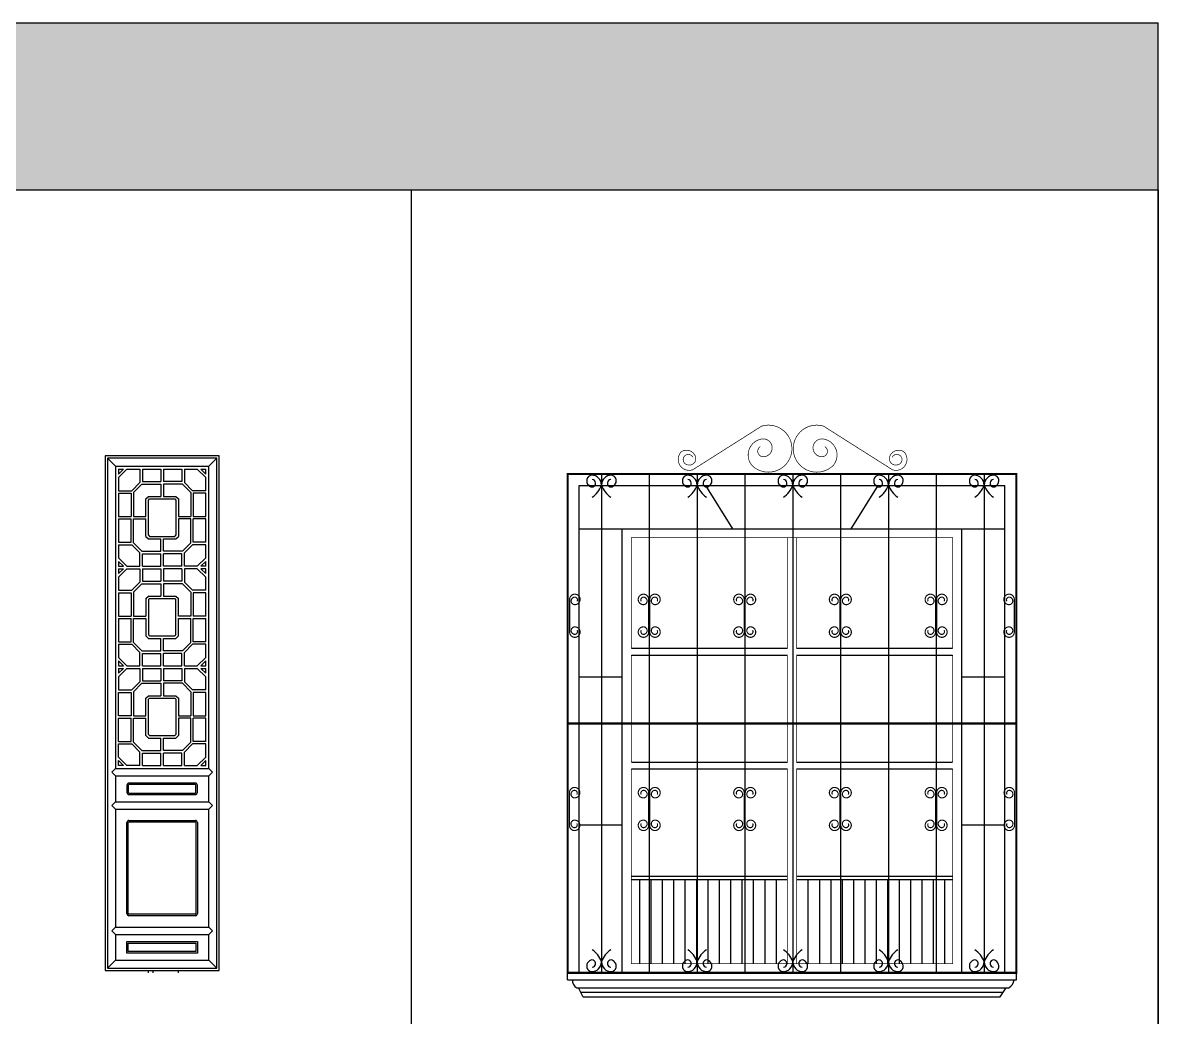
# Model space of a CAD drawing. Extents: x 12262 to 40734, y 30451 to 49613.
# Drawn here: x 35748 to 40734, y 45247 to 49613 of the extents above; entities that cross this region are included whole.
import ezdxf

# ---------------------------------------------------------------- set-up
doc = ezdxf.new("R2010")
doc.units = 0
doc.header["$LTSCALE"] = 0.85
doc.header["$MEASUREMENT"] = 0
doc.layers.get('0').update_dxf_attribs({"linetype": 'CONTINUOUS'})
doc.layers.add('www.cad-blocks.net', color=7, linetype='CONTINUOUS')

# ---------------------------------------------------------------- blocks, each defined once
blk = doc.blocks.new('A$C227A1EF3')
for p, q in [((5, 2296.3), (1975, 2296.3)), ((5, 76), (5, 2296.3)), ((153.5, 2296.3), (153.5, 106.3)), ((363.5, 2296.3), (363.5, 106.3)), ((573.5, 2296.3), (573.5, 106.3)), ((783.5, 2296.3), (783.5, 106.3)), ((993.5, 2296.3), (993.5, 106.3)), ((1203.5, 2296.3), (1203.5, 106.3)), ((1413.5, 2296.3), (1413.5, 106.3)), ((1623.5, 2296.3), (1623.5, 106.3)), ((1833.5, 2296.3), (1833.5, 106.3)), ((1975, 76), (1975, 2296.3)), ((55, 2246.3), (1925, 2246.3)), ((55, 106.3), (55, 2246.3)), ((730, 2056.3), (611.3, 2246.3)), ((1250, 2056.3), (1368.8, 2246.3)), ((1925, 106.3), (1925, 2246.3)), ((55, 2056.3), (1925, 2056.3)), ((245, 106.3), (245, 2056.3)), ((1735, 106.3), (1735, 2056.3)), ((285, 1531.3), (970, 1531.3)), ((285, 1501.3), (970, 1501.3)), ((1010, 1531.3), (1695, 1531.3)), ((1010, 1501.3), (1695, 1501.3)), ((55, 1406.3), (245, 1406.3)), ((1735, 1406.3), (1925, 1406.3)), ((285, 1031.3), (970, 1031.3)), ((285, 1001.3), (970, 1001.3)), ((1010, 1031.3), (1695, 1031.3)), ((1010, 1001.3), (1695, 1001.3)), ((55, 756.3), (245, 756.3)), ((1735, 756.3), (1925, 756.3)), ((285, 531.3), (970, 531.3)), ((285, 516.3), (970, 516.3)), ((320, 516.3), (320, 146.3)), ((370, 516.3), (370, 146.3)), ((420, 516.3), (420, 146.3)), ((470, 516.3), (470, 146.3)), ((520, 516.3), (520, 146.3)), ((570, 516.3), (570, 146.3)), ((620, 516.3), (620, 146.3)), ((670, 516.3), (670, 146.3)), ((720, 516.3), (720, 146.3)), ((770, 516.3), (770, 146.3)), ((820, 516.3), (820, 146.3)), ((870, 516.3), (870, 146.3)), ((920, 516.3), (920, 146.3)), ((1010, 531.3), (1695, 531.3)), ((1010, 516.3), (1695, 516.3)), ((1060, 516.3), (1060, 146.3)), ((1110, 516.3), (1110, 146.3)), ((1160, 516.3), (1160, 146.3)), ((1210, 516.3), (1210, 146.3)), ((1260, 516.3), (1260, 146.3)), ((1310, 516.3), (1310, 146.3)), ((1360, 516.3), (1360, 146.3)), ((1410, 516.3), (1410, 146.3)), ((1460, 516.3), (1460, 146.3)), ((1510, 516.3), (1510, 146.3)), ((1560, 516.3), (1560, 146.3)), ((1610, 516.3), (1610, 146.3)), ((1660, 516.3), (1660, 146.3)), ((5, 106.3), (1975, 106.3)), ((5, 76), (1975, 76)), ((46, 41.3), (1942.5, 41.3)), ((73, 0), (53.3, 41.3)), ((62.9, 21.3), (1917.5, 21.3)), ((72.4, 1.3), (1904.2, 1.3)), ((1904.2, 1.3), (1930.9, 41.3))]:
    blk.add_line(p, q)
for points, const_width in [([(856.9, 2506.6), (554.5, 2315.1)], 3), ([(1128.2, 2506.6), (1430.6, 2315.1)], 3), ([(285, 1531.3), (285, 2016.3), (1695, 2016.3), (1695, 1531.3)], 3), ([(970, 2016.3), (970, 1531.3)], 3), ([(1010, 2016.3), (1010, 1531.3)], 3), ([(13.7, 1746), (13.7, 1601.2)], 5), ([(360.7, 1746), (360.7, 1601.2)], 5), ([(365.5, 1746), (365.5, 1601.2)], 5), ([(779.9, 1746), (779.9, 1601.2)], 5), ([(784.7, 1746), (784.7, 1601.2)], 5), ([(1199.8, 1746), (1199.8, 1601.2)], 5), ([(1204.6, 1746), (1204.6, 1601.2)], 5), ([(1620.4, 1746), (1620.4, 1601.2)], 5), ([(1625.1, 1746), (1625.1, 1601.2)], 5), ([(1966, 1746), (1966, 1601.2)], 5), ([(285, 1031.3), (285, 1501.3)], 3), ([(970, 1501.3), (970, 1031.3)], 3), ([(1010, 1501.3), (1010, 1031.3)], 3), ([(1695, 1501.3), (1695, 1031.3)], 3), ([(5, 1201.3), (1975, 1201.3)], 10), ([(1695, 1001.3), (1695, 146.3), (285, 146.3), (285, 1001.3)], 3), ([(970, 1001.3), (970, 146.3)], 3), ([(1010, 1001.3), (1010, 146.3)], 3), ([(12.7, 897.7), (12.7, 752.9)], 5), ([(360.7, 897.7), (360.7, 752.9)], 5), ([(365.5, 897.7), (365.5, 752.9)], 5), ([(779.9, 897.7), (779.9, 752.9)], 5), ([(784.7, 897.7), (784.7, 752.9)], 5), ([(1199.8, 897.7), (1199.8, 752.9)], 5), ([(1204.6, 897.7), (1204.6, 752.9)], 5), ([(1620.4, 897.7), (1620.4, 752.9)], 5), ([(1625.1, 897.7), (1625.1, 752.9)], 5), ([(1966.8, 897.7), (1966.8, 752.9)], 5)]:
    blk.add_lwpolyline(points, dxfattribs=dict(const_width=const_width))
for points, const_width in [([(856.9, 2506.6, -1.743409), (814.6, 2333.4)], 3), ([(1128.2, 2506.6, 1.743409), (1170.6, 2333.4)], 3), ([(814.6, 2333.4, -0.587253), (857.6, 2450.1)], 3), ([(857.6, 2450.1, -1.081136), (863.5, 2372.1)], 3), ([(1127.6, 2450.1, 1.081136), (1121.7, 2372.1)], 3), ([(1170.6, 2333.4, 0.587253), (1127.6, 2450.1)], 3), ([(554.5, 2315.1, -0.800394), (504.4, 2394.3)], 3), ([(504.4, 2394.3, -0.451032), (564.7, 2376.6)], 3), ([(863.5, 2372.1, -0.7475), (850.8, 2416.6)], 3), ([(1121.7, 2372.1, 0.7475), (1134.4, 2416.6)], 3), ([(1480.8, 2394.3, 0.451032), (1420.5, 2376.6)], 3), ([(1430.6, 2315.1, 0.800394), (1480.8, 2394.3)], 3), ([(529.5, 2337.3, -1.565255), (555.3, 2369.6)], 3), ([(564.7, 2376.6, -0.68375), (529.5, 2337.3)], 3), ([(1420.5, 2376.6, 0.68375), (1455.7, 2337.3)], 3), ([(1455.7, 2337.3, 1.565255), (1429.9, 2369.6)], 3), ([(13.7, 1744.7, -2.445083), (37.3, 1722.8, -0.408984)], 5), ([(37.3, 1722.8, -0.752694), (27.5, 1752.4, -1.328561)], 5), ([(27.5, 1752.4, -0.898715), (46.1, 1737.5, -1.1127)], 5), ([(360.7, 1744.7, 2.445083), (337.1, 1722.8, 0.408984)], 5), ([(347, 1752.4, 0.898715), (328.4, 1737.5, 1.1127)], 5), ([(337.1, 1722.8, 0.752694), (347, 1752.4, 1.328561)], 5), ([(365.5, 1744.7, -2.445083), (389.1, 1722.8, -0.408984)], 5), ([(389.1, 1722.8, -0.752694), (379.3, 1752.4, -1.328561)], 5), ([(379.3, 1752.4, -0.898715), (397.9, 1737.5, -1.1127)], 5), ([(779.9, 1744.7, 2.445083), (756.3, 1722.8, 0.408984)], 5), ([(766.1, 1752.4, 0.898715), (747.5, 1737.5, 1.1127)], 5), ([(756.3, 1722.8, 0.752694), (766.1, 1752.4, 1.328561)], 5), ([(784.7, 1744.7, -2.445083), (808.3, 1722.8, -0.408984)], 5), ([(808.3, 1722.8, -0.752694), (798.4, 1752.4, -1.328561)], 5), ([(798.4, 1752.4, -0.898715), (817, 1737.5, -1.1127)], 5), ([(1199.8, 1744.7, 2.445083), (1176.2, 1722.8, 0.408984)], 5), ([(1186, 1752.4, 0.898715), (1167.4, 1737.5, 1.1127)], 5), ([(1176.2, 1722.8, 0.752694), (1186, 1752.4, 1.328561)], 5), ([(1204.6, 1744.7, -2.445083), (1228.2, 1722.8, -0.408984)], 5), ([(1228.2, 1722.8, -0.752694), (1218.3, 1752.4, -1.328561)], 5), ([(1218.3, 1752.4, -0.898715), (1236.9, 1737.5, -1.1127)], 5), ([(1620.4, 1744.7, 2.445083), (1596.8, 1722.8, 0.408984)], 5), ([(1606.6, 1752.4, 0.898715), (1588, 1737.5, 1.1127)], 5), ([(1596.8, 1722.8, 0.752694), (1606.6, 1752.4, 1.328561)], 5), ([(1625.1, 1744.7, -2.445083), (1648.7, 1722.8, -0.408984)], 5), ([(1648.7, 1722.8, -0.752694), (1638.9, 1752.4, -1.328561)], 5), ([(1638.9, 1752.4, -0.898715), (1657.5, 1737.5, -1.1127)], 5), ([(1966, 1744.7, 2.445083), (1942.4, 1722.8, 0.408984)], 5), ([(1952.2, 1752.4, 0.898715), (1933.6, 1737.5, 1.1127)], 5), ([(1942.4, 1722.8, 0.752694), (1952.2, 1752.4, 1.328561)], 5), ([(37.3, 1625.3, -2.445083), (13.7, 1603.4, -0.408984)], 5), ([(27.5, 1595.7, -0.752694), (37.3, 1625.3, -1.328561)], 5), ([(46.1, 1610.6, -0.898715), (27.5, 1595.7, -1.1127)], 5), ([(337.1, 1625.3, 2.445083), (360.7, 1603.4, 0.408984)], 5), ([(328.4, 1610.6, 0.898715), (347, 1595.7, 1.1127)], 5), ([(347, 1595.7, 0.752694), (337.1, 1625.3, 1.328561)], 5), ([(389.1, 1625.3, -2.445083), (365.5, 1603.4, -0.408984)], 5), ([(379.3, 1595.7, -0.752694), (389.1, 1625.3, -1.328561)], 5), ([(397.9, 1610.6, -0.898715), (379.3, 1595.7, -1.1127)], 5), ([(756.3, 1625.3, 2.445083), (779.9, 1603.4, 0.408984)], 5), ([(747.5, 1610.6, 0.898715), (766.1, 1595.7, 1.1127)], 5), ([(766.1, 1595.7, 0.752694), (756.3, 1625.3, 1.328561)], 5), ([(808.3, 1625.3, -2.445083), (784.7, 1603.4, -0.408984)], 5), ([(798.4, 1595.7, -0.752694), (808.3, 1625.3, -1.328561)], 5), ([(817, 1610.6, -0.898715), (798.4, 1595.7, -1.1127)], 5), ([(1176.2, 1625.3, 2.445083), (1199.8, 1603.4, 0.408984)], 5), ([(1167.4, 1610.6, 0.898715), (1186, 1595.7, 1.1127)], 5), ([(1186, 1595.7, 0.752694), (1176.2, 1625.3, 1.328561)], 5), ([(1228.2, 1625.3, -2.445083), (1204.6, 1603.4, -0.408984)], 5), ([(1218.3, 1595.7, -0.752694), (1228.2, 1625.3, -1.328561)], 5), ([(1236.9, 1610.6, -0.898715), (1218.3, 1595.7, -1.1127)], 5), ([(1596.8, 1625.3, 2.445083), (1620.4, 1603.4, 0.408984)], 5), ([(1588, 1610.6, 0.898715), (1606.6, 1595.7, 1.1127)], 5), ([(1606.6, 1595.7, 0.752694), (1596.8, 1625.3, 1.328561)], 5), ([(1648.7, 1625.3, -2.445083), (1625.1, 1603.4, -0.408984)], 5), ([(1638.9, 1595.7, -0.752694), (1648.7, 1625.3, -1.328561)], 5), ([(1657.5, 1610.6, -0.898715), (1638.9, 1595.7, -1.1127)], 5), ([(1942.4, 1625.3, 2.445083), (1966, 1603.4, 0.408984)], 5), ([(1933.6, 1610.6, 0.898715), (1952.2, 1595.7, 1.1127)], 5), ([(1952.2, 1595.7, 0.752694), (1942.4, 1625.3, 1.328561)], 5), ([(12.7, 896.3, -2.445083), (36.3, 874.5, -0.408984)], 5), ([(36.3, 874.5, -0.752694), (26.5, 904.1, -1.328561)], 5), ([(26.5, 904.1, -0.898715), (45.1, 889.2, -1.1127)], 5), ([(360.7, 896.3, 2.445083), (337.1, 874.5, 0.408984)], 5), ([(347, 904.1, 0.898715), (328.4, 889.2, 1.1127)], 5), ([(337.1, 874.5, 0.752694), (347, 904.1, 1.328561)], 5), ([(365.5, 896.3, -2.445083), (389.1, 874.5, -0.408984)], 5), ([(389.1, 874.5, -0.752694), (379.3, 904.1, -1.328561)], 5), ([(379.3, 904.1, -0.898715), (397.9, 889.2, -1.1127)], 5), ([(779.9, 896.3, 2.445083), (756.3, 874.5, 0.408984)], 5), ([(766.1, 904.1, 0.898715), (747.5, 889.2, 1.1127)], 5), ([(756.3, 874.5, 0.752694), (766.1, 904.1, 1.328561)], 5), ([(784.7, 896.3, -2.445083), (808.3, 874.5, -0.408984)], 5), ([(808.3, 874.5, -0.752694), (798.4, 904.1, -1.328561)], 5), ([(798.4, 904.1, -0.898715), (817, 889.2, -1.1127)], 5), ([(1199.8, 896.3, 2.445083), (1176.2, 874.5, 0.408984)], 5), ([(1186, 904.1, 0.898715), (1167.4, 889.2, 1.1127)], 5), ([(1176.2, 874.5, 0.752694), (1186, 904.1, 1.328561)], 5), ([(1204.6, 896.3, -2.445083), (1228.2, 874.5, -0.408984)], 5), ([(1228.2, 874.5, -0.752694), (1218.3, 904.1, -1.328561)], 5), ([(1218.3, 904.1, -0.898715), (1236.9, 889.2, -1.1127)], 5), ([(1620.4, 896.3, 2.445083), (1596.8, 874.5, 0.408984)], 5), ([(1606.6, 904.1, 0.898715), (1588, 889.2, 1.1127)], 5), ([(1596.8, 874.5, 0.752694), (1606.6, 904.1, 1.328561)], 5), ([(1625.1, 896.3, -2.445083), (1648.7, 874.5, -0.408984)], 5), ([(1648.7, 874.5, -0.752694), (1638.9, 904.1, -1.328561)], 5), ([(1638.9, 904.1, -0.898715), (1657.5, 889.2, -1.1127)], 5), ([(1966.8, 896.3, 2.445083), (1943.2, 874.5, 0.408984)], 5), ([(1953, 904.1, 0.898715), (1934.4, 889.2, 1.1127)], 5), ([(1943.2, 874.5, 0.752694), (1953, 904.1, 1.328561)], 5), ([(36.3, 776.9, -2.445083), (12.7, 755.1, -0.408984)], 5), ([(26.5, 747.3, -0.752694), (36.3, 776.9, -1.328561)], 5), ([(45.1, 762.2, -0.898715), (26.5, 747.3, -1.1127)], 5), ([(337.1, 776.9, 2.445083), (360.7, 755.1, 0.408984)], 5), ([(328.4, 762.2, 0.898715), (347, 747.3, 1.1127)], 5), ([(347, 747.3, 0.752694), (337.1, 776.9, 1.328561)], 5), ([(389.1, 776.9, -2.445083), (365.5, 755.1, -0.408984)], 5), ([(379.3, 747.3, -0.752694), (389.1, 776.9, -1.328561)], 5), ([(397.9, 762.2, -0.898715), (379.3, 747.3, -1.1127)], 5), ([(756.3, 776.9, 2.445083), (779.9, 755.1, 0.408984)], 5), ([(747.5, 762.2, 0.898715), (766.1, 747.3, 1.1127)], 5), ([(766.1, 747.3, 0.752694), (756.3, 776.9, 1.328561)], 5), ([(808.3, 776.9, -2.445083), (784.7, 755.1, -0.408984)], 5), ([(798.4, 747.3, -0.752694), (808.3, 776.9, -1.328561)], 5), ([(817, 762.2, -0.898715), (798.4, 747.3, -1.1127)], 5), ([(1176.2, 776.9, 2.445083), (1199.8, 755.1, 0.408984)], 5), ([(1167.4, 762.2, 0.898715), (1186, 747.3, 1.1127)], 5), ([(1186, 747.3, 0.752694), (1176.2, 776.9, 1.328561)], 5), ([(1228.2, 776.9, -2.445083), (1204.6, 755.1, -0.408984)], 5), ([(1218.3, 747.3, -0.752694), (1228.2, 776.9, -1.328561)], 5), ([(1236.9, 762.2, -0.898715), (1218.3, 747.3, -1.1127)], 5), ([(1596.8, 776.9, 2.445083), (1620.4, 755.1, 0.408984)], 5), ([(1588, 762.2, 0.898715), (1606.6, 747.3, 1.1127)], 5), ([(1606.6, 747.3, 0.752694), (1596.8, 776.9, 1.328561)], 5), ([(1648.7, 776.9, -2.445083), (1625.1, 755.1, -0.408984)], 5), ([(1638.9, 747.3, -0.752694), (1648.7, 776.9, -1.328561)], 5), ([(1657.5, 762.2, -0.898715), (1638.9, 747.3, -1.1127)], 5), ([(1943.2, 776.9, 2.445083), (1966.8, 755.1, 0.408984)], 5), ([(1934.4, 762.2, 0.898715), (1953, 747.3, 1.1127)], 5), ([(1953, 747.3, 0.752694), (1943.2, 776.9, 1.328561)], 5)]:
    blk.add_lwpolyline(points, format="xyb", dxfattribs=dict(const_width=const_width))
at = {"const_width": 10}
blk.add_lwpolyline([(5, 2296.3), (1975, 2296.3), (1975, 106.3), (5, 106.3)], close=True, dxfattribs=at)
for centre, radius, start, end in [((113.5, 2266.2), 24.9, 98.6937, 230.6864), ((111.5, 2255.7), 16.3, 212.5579, 84.8411), ((111, 2248.6), 42.2, 358.2636, 91.7371), ((55.5, 2280.9), 103.3, 303.3631, 341.0235), ((196, 2248.6), 42.2, 88.2629, 181.7364), ((251.6, 2280.9), 103.3, 198.9765, 236.6369), ((195.5, 2255.7), 16.3, 95.1589, 327.4421), ((193.6, 2266.2), 24.9, 309.3136, 81.3063), ((533.5, 2266.2), 24.9, 98.6937, 230.6864), ((531.5, 2255.7), 16.3, 212.5579, 84.8411), ((531, 2248.6), 42.2, 358.2636, 91.7371), ((475.5, 2280.9), 103.3, 303.3631, 341.0235), ((616, 2248.6), 42.2, 88.2629, 181.7364), ((671.6, 2280.9), 103.3, 198.9765, 236.6369), ((615.5, 2255.7), 16.3, 95.1589, 327.4421), ((613.6, 2266.2), 24.9, 309.3136, 81.3063), ((953.5, 2266.2), 24.9, 98.6937, 230.6864), ((951.5, 2255.7), 16.3, 212.5579, 84.8411), ((951, 2248.6), 42.2, 358.2636, 91.7371), ((895.5, 2280.9), 103.3, 303.3631, 341.0235), ((1036, 2248.6), 42.2, 88.2629, 181.7364), ((1091.6, 2280.9), 103.3, 198.9765, 236.6369), ((1035.5, 2255.7), 16.3, 95.1589, 327.4421), ((1033.6, 2266.2), 24.9, 309.3136, 81.3063), ((1373.5, 2266.2), 24.9, 98.6937, 230.6864), ((1371.5, 2255.7), 16.3, 212.5579, 84.8411), ((1371, 2248.6), 42.2, 358.2636, 91.7371), ((1315.5, 2280.9), 103.3, 303.3631, 341.0235), ((1456, 2248.6), 42.2, 88.2629, 181.7364), ((1511.6, 2280.9), 103.3, 198.9765, 236.6369), ((1455.5, 2255.7), 16.3, 95.1589, 327.4421), ((1453.6, 2266.2), 24.9, 309.3136, 81.3063), ((1793.5, 2266.2), 24.9, 98.6937, 230.6864), ((1791.5, 2255.7), 16.3, 212.5579, 84.8411), ((1791, 2248.6), 42.2, 358.2636, 91.7371), ((1735.5, 2280.9), 103.3, 303.3631, 341.0235), ((1876, 2248.6), 42.2, 88.2629, 181.7364), ((1931.6, 2280.9), 103.3, 198.9765, 236.6369), ((1875.5, 2255.7), 16.3, 95.1589, 327.4421), ((1873.6, 2266.2), 24.9, 309.3136, 81.3063), ((55.5, 121.7), 103.3, 18.9765, 56.6369), ((251.6, 121.7), 103.3, 123.3631, 161.0235), ((475.5, 121.7), 103.3, 18.9765, 56.6369), ((671.6, 121.7), 103.3, 123.3631, 161.0235), ((895.5, 121.7), 103.3, 18.9765, 56.6369), ((1091.6, 121.7), 103.3, 123.3631, 161.0235), ((1315.5, 121.7), 103.3, 18.9765, 56.6369), ((1511.6, 121.7), 103.3, 123.3631, 161.0235), ((1735.5, 121.7), 103.3, 18.9765, 56.6369), ((1931.6, 121.7), 103.3, 123.3631, 161.0235), ((113.5, 136.4), 24.9, 129.3136, 261.3063), ((111.5, 146.9), 16.3, 275.1589, 147.4421), ((111, 154), 42.2, 268.2629, 1.7364), ((196, 154), 42.2, 178.2636, 271.7371), ((195.5, 146.9), 16.3, 32.5579, 264.8411), ((193.6, 136.4), 24.9, 278.6937, 50.6864), ((533.5, 136.4), 24.9, 129.3136, 261.3063), ((531.5, 146.9), 16.3, 275.1589, 147.4421), ((531, 154), 42.2, 268.2629, 1.7364), ((616, 154), 42.2, 178.2636, 271.7371), ((615.5, 146.9), 16.3, 32.5579, 264.8411), ((613.6, 136.4), 24.9, 278.6937, 50.6864), ((953.5, 136.4), 24.9, 129.3136, 261.3063), ((951.5, 146.9), 16.3, 275.1589, 147.4421), ((951, 154), 42.2, 268.2629, 1.7364), ((1036, 154), 42.2, 178.2636, 271.7371), ((1035.5, 146.9), 16.3, 32.5579, 264.8411), ((1033.6, 136.4), 24.9, 278.6937, 50.6864), ((1373.5, 136.4), 24.9, 129.3136, 261.3063), ((1371.5, 146.9), 16.3, 275.1589, 147.4421), ((1371, 154), 42.2, 268.2629, 1.7364), ((1456, 154), 42.2, 178.2636, 271.7371), ((1455.5, 146.9), 16.3, 32.5579, 264.8411), ((1453.6, 136.4), 24.9, 278.6937, 50.6864), ((1793.5, 136.4), 24.9, 129.3136, 261.3063), ((1791.5, 146.9), 16.3, 275.1589, 147.4421), ((1791, 154), 42.2, 268.2629, 1.7364), ((1876, 154), 42.2, 178.2636, 271.7371), ((1875.5, 146.9), 16.3, 32.5579, 264.8411), ((1873.6, 136.4), 24.9, 278.6937, 50.6864), ((58.4, 71), 32.3, 171.2349, 247.3426), ((1922.7, 78.4), 42.1, 298.0494, 356.6794)]:
    blk.add_arc(centre, radius, start, end)
blk = doc.blocks.new('A$C3B9F2D41')
for p, q in [((0, 2270), (0, 10)), ((500, 2270), (0, 2270)), ((10, 2260), (10, 20)), ((45, 2225), (10, 2260)), ((490, 2260), (10, 2260)), ((455, 2225), (490, 2260)), ((490, 20), (490, 2260)), ((500, 10), (500, 2270)), ((45, 2225), (45, 896.6)), ((45, 2225), (455, 2225)), ((58.7, 2211.4), (58.7, 2189.9)), ((58.7, 2189.9), (80.1, 2211.4)), ((58.7, 2174.5), (95.6, 2211.4)), ((58.7, 2211.4), (80.1, 2211.4)), ((95.6, 2211.4), (152.5, 2211.4)), ((152.5, 2211.4), (152.5, 2152.6)), ((163.4, 2211.4), (244.5, 2211.4)), ((163.4, 2211.4), (163.4, 2156.7)), ((244.5, 2211.4), (244.5, 2156.7)), ((255.5, 2211.4), (255.5, 2156.7)), ((255.5, 2211.4), (336.6, 2211.4)), ((336.6, 2211.4), (336.6, 2156.7)), ((347.5, 2211.4), (404.4, 2211.4)), ((347.5, 2211.4), (347.5, 2152.6)), ((441.3, 2174.5), (404.4, 2211.4)), ((441.3, 2189.9), (419.9, 2211.4)), ((419.9, 2211.4), (441.3, 2211.4)), ((441.3, 2189.9), (441.3, 2211.4)), ((455, 896.6), (455, 2225)), ((58.7, 2174.5), (58.7, 2116.6)), ((116.5, 2116.6), (152.5, 2152.6)), ((124.3, 2108.9), (161.2, 2145.8)), ((161.2, 2145.8), (244.5, 2145.8)), ((163.4, 2156.7), (244.5, 2156.7)), ((244.5, 2145.8), (244.5, 2091.1)), ((336.6, 2156.7), (255.5, 2156.7)), ((255.5, 2145.8), (255.5, 2091.1)), ((338.8, 2145.8), (255.5, 2145.8)), ((375.7, 2108.9), (338.8, 2145.8)), ((383.5, 2116.6), (347.5, 2152.6)), ((441.3, 2116.6), (441.3, 2174.5)), ((58.7, 2116.6), (116.5, 2116.6)), ((58.7, 2105.7), (58.7, 2003.6)), ((58.7, 2105.7), (113.3, 2105.7)), ((113.3, 2105.7), (113.3, 2003.6)), ((124.3, 2108.9), (124.3, 2003.6)), ((375.7, 2108.9), (375.7, 2003.6)), ((441.3, 2116.6), (383.5, 2116.6)), ((441.3, 2105.7), (386.7, 2105.7)), ((386.7, 2105.7), (386.7, 2003.6)), ((441.3, 2003.6), (441.3, 2105.7)), ((178.9, 2080.2), (189.9, 2091.1)), ((178.9, 2003.6), (178.9, 2080.2)), ((189.9, 2091.1), (244.5, 2091.1)), ((189.9, 2075.6), (194.4, 2080.2)), ((189.9, 1920.7), (189.9, 2075.6)), ((194.4, 2080.2), (305.6, 2080.2)), ((255.5, 2091.1), (310.1, 2091.1)), ((305.6, 2080.2), (310.1, 2075.6)), ((310.1, 2091.1), (321.1, 2080.2)), ((310.1, 2075.6), (310.1, 1920.7)), ((321.1, 2080.2), (321.1, 2003.6)), ((58.7, 2003.6), (113.3, 2003.6)), ((124.3, 2003.6), (178.9, 2003.6)), ((321.1, 2003.6), (375.7, 2003.6)), ((386.7, 2003.6), (441.3, 2003.6)), ((58.7, 1992.7), (58.7, 1890.7)), ((58.7, 1992.7), (113.3, 1992.7)), ((113.3, 1890.7), (113.3, 1992.7)), ((124.3, 1887.4), (124.3, 1992.7)), ((124.3, 1992.7), (178.9, 1992.7)), ((178.9, 1916.2), (178.9, 1992.7)), ((321.1, 1992.7), (321.1, 1916.2)), ((375.7, 1992.7), (321.1, 1992.7)), ((375.7, 1887.4), (375.7, 1992.7)), ((441.3, 1992.7), (386.7, 1992.7)), ((386.7, 1890.7), (386.7, 1992.7)), ((441.3, 1890.7), (441.3, 1992.7)), ((178.9, 1916.2), (189.9, 1905.2)), ((189.9, 1920.7), (194.4, 1916.2)), ((189.9, 1905.2), (244.5, 1905.2)), ((194.4, 1916.2), (305.6, 1916.2)), ((244.5, 1850.6), (244.5, 1905.2)), ((255.5, 1850.6), (255.5, 1905.2)), ((255.5, 1905.2), (310.1, 1905.2)), ((305.6, 1916.2), (310.1, 1920.7)), ((310.1, 1905.2), (321.1, 1916.2)), ((58.7, 1890.7), (113.3, 1890.7)), ((58.7, 1879.7), (58.7, 1821.8)), ((58.7, 1879.7), (116.5, 1879.7)), ((116.5, 1879.7), (152.5, 1843.7)), ((124.3, 1887.4), (161.2, 1850.6)), ((161.2, 1850.6), (244.5, 1850.6)), ((338.8, 1850.6), (255.5, 1850.6)), ((375.7, 1887.4), (338.8, 1850.6)), ((383.5, 1879.7), (347.5, 1843.7)), ((441.3, 1879.7), (383.5, 1879.7)), ((441.3, 1890.7), (386.7, 1890.7)), ((441.3, 1821.8), (441.3, 1879.7)), ((58.7, 1821.8), (95.6, 1785)), ((58.7, 1806.4), (58.7, 1785)), ((58.7, 1806.4), (80.1, 1785)), ((152.5, 1785), (152.5, 1843.7)), ((163.4, 1839.6), (244.5, 1839.6)), ((163.4, 1785), (163.4, 1839.6)), ((244.5, 1785), (244.5, 1839.6)), ((255.5, 1785), (255.5, 1839.6)), ((336.6, 1839.6), (255.5, 1839.6)), ((336.6, 1785), (336.6, 1839.6)), ((347.5, 1785), (347.5, 1843.7)), ((441.3, 1821.8), (404.4, 1785)), ((441.3, 1806.4), (419.9, 1785)), ((441.3, 1785), (441.3, 1806.4)), ((58.7, 1785), (80.1, 1785)), ((58.7, 1774), (58.7, 1752.6)), ((58.7, 1752.6), (80.1, 1774)), ((58.7, 1774), (80.1, 1774)), ((58.7, 1737.1), (95.6, 1774)), ((95.6, 1785), (152.5, 1785)), ((95.6, 1774), (152.5, 1774)), ((152.5, 1774), (152.5, 1715.2)), ((163.4, 1785), (244.5, 1785)), ((163.4, 1774), (244.5, 1774)), ((163.4, 1774), (163.4, 1719.4)), ((244.5, 1774), (244.5, 1719.4)), ((336.6, 1785), (255.5, 1785)), ((255.5, 1774), (255.5, 1719.4)), ((336.6, 1774), (255.5, 1774)), ((336.6, 1774), (336.6, 1719.4)), ((404.4, 1785), (347.5, 1785)), ((347.5, 1774), (347.5, 1715.2)), ((404.4, 1774), (347.5, 1774)), ((441.3, 1737.1), (404.4, 1774)), ((441.3, 1785), (419.9, 1785)), ((441.3, 1774), (419.9, 1774)), ((441.3, 1752.6), (419.9, 1774)), ((441.3, 1752.6), (441.3, 1774)), ((58.7, 1737.1), (58.7, 1679.3)), ((116.5, 1679.3), (152.5, 1715.2)), ((124.3, 1671.5), (161.2, 1708.4)), ((161.2, 1708.4), (244.5, 1708.4)), ((163.4, 1719.4), (244.5, 1719.4)), ((244.5, 1708.4), (244.5, 1653.8)), ((336.6, 1719.4), (255.5, 1719.4)), ((338.8, 1708.4), (255.5, 1708.4)), ((255.5, 1708.4), (255.5, 1653.8)), ((375.7, 1671.5), (338.8, 1708.4)), ((383.5, 1679.3), (347.5, 1715.2)), ((441.3, 1679.3), (441.3, 1737.1)), ((58.7, 1679.3), (116.5, 1679.3)), ((58.7, 1668.3), (58.7, 1566.3)), ((58.7, 1668.3), (113.3, 1668.3)), ((113.3, 1668.3), (113.3, 1566.3)), ((124.3, 1671.5), (124.3, 1566.3)), ((178.9, 1642.8), (189.9, 1653.8)), ((189.9, 1653.8), (244.5, 1653.8)), ((255.5, 1653.8), (310.1, 1653.8)), ((310.1, 1653.8), (321.1, 1642.8)), ((375.7, 1671.5), (375.7, 1566.3)), ((441.3, 1679.3), (383.5, 1679.3)), ((386.7, 1668.3), (386.7, 1566.3)), ((441.3, 1668.3), (386.7, 1668.3)), ((441.3, 1566.3), (441.3, 1668.3)), ((178.9, 1642.8), (178.9, 1566.3)), ((189.9, 1638.3), (194.4, 1642.8)), ((189.9, 1638.3), (189.9, 1483.4)), ((194.4, 1642.8), (305.6, 1642.8)), ((305.6, 1642.8), (310.1, 1638.3)), ((310.1, 1483.4), (310.1, 1638.3)), ((321.1, 1566.3), (321.1, 1642.8)), ((58.7, 1566.3), (113.3, 1566.3)), ((58.7, 1555.4), (58.7, 1453.3)), ((58.7, 1555.4), (113.3, 1555.4)), ((113.3, 1453.3), (113.3, 1555.4)), ((124.3, 1566.3), (178.9, 1566.3)), ((124.3, 1555.4), (178.9, 1555.4)), ((124.3, 1450.1), (124.3, 1555.4)), ((178.9, 1555.4), (178.9, 1478.8)), ((375.7, 1566.3), (321.1, 1566.3)), ((321.1, 1478.8), (321.1, 1555.4)), ((321.1, 1555.4), (375.7, 1555.4)), ((375.7, 1450.1), (375.7, 1555.4)), ((441.3, 1566.3), (386.7, 1566.3)), ((386.7, 1555.4), (441.3, 1555.4)), ((386.7, 1453.3), (386.7, 1555.4)), ((441.3, 1453.3), (441.3, 1555.4)), ((58.7, 1453.3), (113.3, 1453.3)), ((124.3, 1450.1), (161.2, 1413.2)), ((178.9, 1478.8), (189.9, 1467.9)), ((189.9, 1483.4), (194.4, 1478.8)), ((189.9, 1467.9), (244.5, 1467.9)), ((194.4, 1478.8), (305.6, 1478.8)), ((244.5, 1413.2), (244.5, 1467.9)), ((255.5, 1413.2), (255.5, 1467.9)), ((255.5, 1467.9), (310.1, 1467.9)), ((305.6, 1478.8), (310.1, 1483.4)), ((310.1, 1467.9), (321.1, 1478.8)), ((375.7, 1450.1), (338.8, 1413.2)), ((441.3, 1453.3), (386.7, 1453.3)), ((58.7, 1442.4), (58.7, 1384.5)), ((58.7, 1442.4), (116.5, 1442.4)), ((116.5, 1442.4), (152.5, 1406.4)), ((152.5, 1347.6), (152.5, 1406.4)), ((161.2, 1413.2), (244.5, 1413.2)), ((163.4, 1402.3), (244.5, 1402.3)), ((163.4, 1347.6), (163.4, 1402.3)), ((244.5, 1347.6), (244.5, 1402.3)), ((338.8, 1413.2), (255.5, 1413.2)), ((255.5, 1347.6), (255.5, 1402.3)), ((336.6, 1402.3), (255.5, 1402.3)), ((336.6, 1347.6), (336.6, 1402.3)), ((383.5, 1442.4), (347.5, 1406.4)), ((347.5, 1347.6), (347.5, 1406.4)), ((441.3, 1442.4), (383.5, 1442.4)), ((441.3, 1384.5), (441.3, 1442.4)), ((58.7, 1384.5), (95.6, 1347.6)), ((58.7, 1369.1), (58.7, 1347.6)), ((58.7, 1369.1), (80.1, 1347.6)), ((58.7, 1347.6), (80.1, 1347.6)), ((95.6, 1347.6), (152.5, 1347.6)), ((163.4, 1347.6), (244.5, 1347.6)), ((255.5, 1347.6), (336.6, 1347.6)), ((347.5, 1347.6), (404.4, 1347.6)), ((441.3, 1384.5), (404.4, 1347.6)), ((441.3, 1369.1), (419.9, 1347.6)), ((419.9, 1347.6), (441.3, 1347.6)), ((441.3, 1347.6), (441.3, 1369.1)), ((58.7, 1336.7), (80.1, 1336.7)), ((58.7, 1315.3), (80.1, 1336.7)), ((58.7, 1299.8), (95.6, 1336.7)), ((58.7, 1336.7), (58.7, 1315.3)), ((58.7, 1299.8), (58.7, 1241.9)), ((95.6, 1336.7), (152.5, 1336.7)), ((152.5, 1336.7), (152.5, 1277.9)), ((163.4, 1336.7), (244.5, 1336.7)), ((163.4, 1336.7), (163.4, 1282)), ((244.5, 1336.7), (244.5, 1282)), ((255.5, 1336.7), (255.5, 1282)), ((255.5, 1336.7), (336.6, 1336.7)), ((336.6, 1336.7), (336.6, 1282)), ((347.5, 1336.7), (347.5, 1277.9)), ((347.5, 1336.7), (404.4, 1336.7)), ((441.3, 1299.8), (404.4, 1336.7)), ((419.9, 1336.7), (441.3, 1336.7)), ((441.3, 1315.3), (419.9, 1336.7)), ((441.3, 1315.3), (441.3, 1336.7)), ((441.3, 1241.9), (441.3, 1299.8)), ((116.5, 1241.9), (152.5, 1277.9)), ((124.3, 1234.2), (161.2, 1271.1)), ((161.2, 1271.1), (244.5, 1271.1)), ((163.4, 1282), (244.5, 1282)), ((244.5, 1271.1), (244.5, 1216.4)), ((336.6, 1282), (255.5, 1282)), ((255.5, 1271.1), (255.5, 1216.4)), ((338.8, 1271.1), (255.5, 1271.1)), ((375.7, 1234.2), (338.8, 1271.1)), ((383.5, 1241.9), (347.5, 1277.9)), ((58.7, 1241.9), (116.5, 1241.9)), ((58.7, 1129), (58.7, 1231)), ((58.7, 1231), (113.3, 1231)), ((113.3, 1231), (113.3, 1129)), ((124.3, 1234.2), (124.3, 1129)), ((178.9, 1205.5), (189.9, 1216.4)), ((178.9, 1129), (178.9, 1205.5)), ((189.9, 1216.4), (244.5, 1216.4)), ((189.9, 1201), (194.4, 1205.5)), ((189.9, 1046), (189.9, 1201)), ((194.4, 1205.5), (305.6, 1205.5)), ((255.5, 1216.4), (310.1, 1216.4)), ((305.6, 1205.5), (310.1, 1201)), ((310.1, 1216.4), (321.1, 1205.5)), ((310.1, 1201), (310.1, 1046)), ((321.1, 1205.5), (321.1, 1129)), ((375.7, 1234.2), (375.7, 1129)), ((441.3, 1241.9), (383.5, 1241.9)), ((386.7, 1231), (386.7, 1129)), ((441.3, 1231), (386.7, 1231)), ((441.3, 1129), (441.3, 1231)), ((113.3, 1129), (58.7, 1129)), ((58.7, 1016), (58.7, 1118)), ((58.7, 1118), (113.3, 1118)), ((113.3, 1016), (113.3, 1118)), ((124.3, 1129), (178.9, 1129)), ((124.3, 1012.8), (124.3, 1118)), ((125.6, 1118), (178.9, 1118)), ((178.9, 1041.5), (178.9, 1118)), ((321.1, 1129), (375.7, 1129)), ((321.1, 1118), (321.1, 1041.5)), ((375.7, 1118), (321.1, 1118)), ((375.7, 1012.8), (375.7, 1118)), ((386.7, 1129), (441.3, 1129)), ((441.3, 1118), (386.7, 1118)), ((386.7, 1016), (386.7, 1118)), ((441.3, 1016), (441.3, 1118)), ((58.7, 1016), (113.3, 1016)), ((58.7, 947.2), (58.7, 1005.1)), ((58.7, 1005.1), (116.5, 1005.1)), ((116.5, 1005.1), (152.5, 969.1)), ((124.3, 1012.8), (161.2, 975.9)), ((178.9, 1041.5), (189.9, 1030.6)), ((189.9, 1046), (194.4, 1041.5)), ((189.9, 1030.6), (244.5, 1030.6)), ((194.4, 1041.5), (305.6, 1041.5)), ((244.5, 975.9), (244.5, 1030.6)), ((255.5, 975.9), (255.5, 1030.6)), ((255.5, 1030.6), (310.1, 1030.6)), ((305.6, 1041.5), (310.1, 1046)), ((310.1, 1030.6), (321.1, 1041.5)), ((375.7, 1012.8), (338.8, 975.9)), ((383.5, 1005.1), (347.5, 969.1)), ((441.3, 1005.1), (383.5, 1005.1)), ((441.3, 1016), (386.7, 1016)), ((441.3, 947.2), (441.3, 1005.1)), ((152.5, 910.3), (152.5, 969.1)), ((161.2, 975.9), (244.5, 975.9)), ((163.4, 965), (244.5, 965)), ((163.4, 910.3), (163.4, 965)), ((244.5, 910.3), (244.5, 965)), ((338.8, 975.9), (255.5, 975.9)), ((255.5, 910.3), (255.5, 965)), ((336.6, 965), (255.5, 965)), ((336.6, 910.3), (336.6, 965)), ((347.5, 910.3), (347.5, 969.1)), ((58.7, 947.2), (95.6, 910.3)), ((58.7, 910.3), (58.7, 931.7)), ((58.7, 931.7), (80.1, 910.3)), ((80.1, 910.3), (58.7, 910.3)), ((152.5, 910.3), (95.6, 910.3)), ((163.4, 910.3), (244.5, 910.3)), ((255.5, 910.3), (336.6, 910.3)), ((347.5, 910.3), (404.4, 910.3)), ((441.3, 947.2), (404.4, 910.3)), ((441.3, 931.7), (419.9, 910.3)), ((419.9, 910.3), (441.3, 910.3)), ((441.3, 910.3), (441.3, 931.7)), ((45, 896.6), (29.1, 880.7)), ((45, 864.7), (29.1, 880.7)), ((45, 896.6), (455, 896.6)), ((45, 864.7), (45, 750.9)), ((45, 864.7), (455, 864.7)), ((455, 896.6), (470.9, 880.7)), ((455, 864.7), (470.9, 880.7)), ((455, 750.9), (455, 864.7)), ((95.1, 823.7), (95.1, 791.9)), ((101.5, 823.7), (101.5, 791.9)), ((395.8, 832.9), (104.2, 832.9)), ((395.8, 826.5), (104.2, 826.5)), ((398.5, 791.9), (398.5, 823.7)), ((404.9, 791.9), (404.9, 823.7)), ((45, 750.9), (29.1, 734.9)), ((45, 750.9), (455, 750.9)), ((104.2, 789.1), (395.8, 789.1)), ((104.2, 782.7), (395.8, 782.7)), ((455, 750.9), (470.9, 734.9)), ((45, 719), (29.1, 734.9)), ((45, 719), (455, 719)), ((45, 719), (45, 200.8)), ((455, 719), (470.9, 734.9)), ((455, 200.8), (455, 719)), ((95.1, 260), (95.1, 659.7)), ((101.5, 260), (101.5, 659.7)), ((104.2, 668.9), (395.8, 668.9)), ((104.2, 662.5), (395.8, 662.5)), ((398.5, 659.7), (398.5, 260)), ((404.9, 659.7), (404.9, 260)), ((395.8, 257.3), (104.2, 257.3)), ((395.8, 250.9), (104.2, 250.9)), ((45, 200.8), (29.1, 184.9)), ((45, 200.8), (455, 200.8)), ((455, 200.8), (470.9, 184.9)), ((45, 168.9), (29.1, 184.9)), ((45, 168.9), (45, 55)), ((45, 168.9), (455, 168.9)), ((455, 168.9), (470.9, 184.9)), ((455, 55), (455, 168.9)), ((95.1, 86.9), (95.1, 137)), ((95.1, 137), (404.9, 137)), ((101.5, 93.3), (101.5, 130.7)), ((101.5, 130.7), (398.5, 130.7)), ((398.5, 130.7), (398.5, 93.3)), ((404.9, 137), (404.9, 86.9)), ((45, 55), (10, 20)), ((45, 55), (455, 55)), ((404.9, 86.9), (95.1, 86.9)), ((398.5, 93.3), (101.5, 93.3)), ((455, 55), (490, 20)), ((0, 10), (500, 10)), ((10, 20), (490, 20)), ((190, 0), (190, 10)), ((210, 0), (210, 10)), ((320, 10), (320, 0))]:
    blk.add_line(p, q)
for centre, radius, start, end in [((104.2, 823.7), 9.11, 90, 180), ((104.2, 823.7), 2.73, 90, 180), ((395.8, 823.7), 9.11, 0, 90), ((395.8, 823.7), 2.73, 0, 90), ((104.2, 791.9), 9.11, 180, 270), ((104.2, 791.9), 2.73, 180, 270), ((395.8, 791.9), 9.11, 270, 0), ((395.8, 791.9), 2.73, 270, 0), ((104.2, 659.7), 9.11, 90, 180), ((104.2, 659.7), 2.73, 90, 180), ((395.8, 659.7), 9.11, 0, 90), ((395.8, 659.7), 2.73, 0, 90), ((104.2, 260), 9.11, 180, 270), ((104.2, 260), 2.73, 180, 270), ((395.8, 260), 2.73, 270, 0), ((395.8, 260), 9.11, 270, 0)]:
    blk.add_arc(centre, radius, start, end)
blk = doc.blocks.new('FORMAT')
at = {"layer": 'www.cad-blocks.net', "true_color": 0x546d8e}
h = blk.add_hatch(color=155, dxfattribs=at)
h.set_gradient(color1=(68, 68, 68), color2=(84, 109, 142), tint=1)
h.paths.add_polyline_path([(14872.5, 49612.8), (14872.5, 48879.2), (40733.8, 48879.2), (40733.8, 49612.8)])
at = {"layer": 'www.cad-blocks.net', "color": 155, "true_color": 0x546d8e}
for p, q in [((14872.5, 49612.8), (40733.8, 49612.8)), ((40733.8, 30450.6), (40733.8, 49612.8)), ((14872.5, 48879.2), (40733.8, 48879.2)), ((14872.5, 48879.2), (40733.8, 48879.2)), ((37454.7, 35246), (37454.7, 48879.2))]:
    blk.add_line(p, q, dxfattribs=at)
blk.add_lwpolyline([(14872.5, 48879.2), (40733.8, 48879.2), (40733.8, 30902.9), (14872.5, 30902.9)], close=True, dxfattribs=at)

msp = doc.modelspace()

# ---------------------------------------------------------------- block references
for name, p in [('FORMAT', (0, 0)), ('A$C227A1EF3', (38135.6, 45335.3)), ('A$C3B9F2D41', (36110.2, 45441.7))]:
    msp.add_blockref(name, p)

doc.saveas('drawing.dxf')
